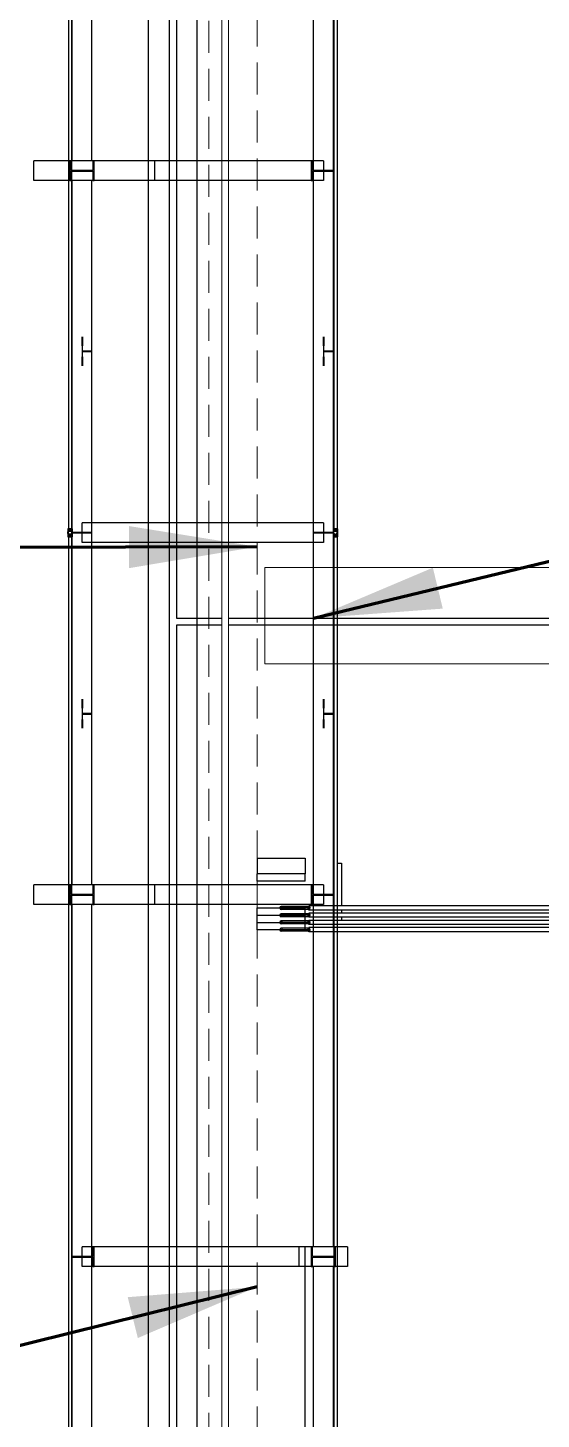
# Model space of a CAD drawing. Header units: inches. Extents: x 19 to 1016051, y 34 to 210034.
# Drawn here: x 873159 to 885191, y 87222 to 119834 of the extents above; entities that cross this region are included whole.
import ezdxf

# ---------------------------------------------------------------- set-up
doc = ezdxf.new("R2010")
doc.units = ezdxf.units.IN
doc.header["$MEASUREMENT"] = 0
doc.linetypes.add('CABLETRAYLAYOUT-EMBED 2_DWG$0$HIDDEN2', pattern=[0.1875, 0.125, -0.0625])
for name, color, linetype in [('_Auto', 7, 'Continuous'), ('CABLE TRAY POWER', 3, 'Continuous'), ('CABLEROUTEPROGRESSUNIT-EMBED 1_DWG$0$DwgTemplate', 7, 'Continuous'), ('cables', 7, 'Continuous')]:
    doc.layers.add(name, color=color, linetype=linetype)
for name, color, linetype, lineweight in [('Background Stuff', 252, 'Continuous', 5), ('Cable Tray Instruments', 7, 'Continuous', 13), ('Cable Trench', 7, 'Continuous', 13)]:
    doc.layers.add(name, color=color, linetype=linetype, lineweight=lineweight)
doc.styles.get("Standard").update_dxf_attribs({"font": 'arial.ttf'})
doc.dimstyles.new('ANSI_L', dxfattribs={"dimtxt": 0.18, "dimasz": 0.18, "dimexe": 0.18, "dimexo": 0.0625, "dimgap": 0.09, "dimtad": 0, "dimtih": 1, "dimtoh": 1, "dimdec": 4, "dimzin": 0, "dimdsep": 46, "dimtxsty": 'Standard', "dimcen": 0.09, "dimadec": 0, "dimazin": 0, "dimtfac": 1, "dimtdec": 4, "dimtofl": 0, "dimtmove": 0, "dimatfit": 3, "dimfxl": 1, "dimtolj": 1, "dimtzin": 0, "dimarcsym": 0})

msp = doc.modelspace()

# ---------------------------------------------------------------- linework, layer by layer
at = {"layer": 'Background Stuff', "color": 2}
msp.add_line((878718, 104925), (878718, 107187), dxfattribs=at)
at = {"layer": 'Cable Tray Instruments', "color": 3, "ltscale": 6000}
msp.add_lwpolyline([(875985, 48373), (875985, 167394), (877117, 167394), (877117, 48373)], dxfattribs=at)
at = {"layer": 'Cable Tray Instruments', "color": 6, "linetype": 'CABLETRAYLAYOUT-EMBED 2_DWG$0$HIDDEN2', "ltscale": 6000}
msp.add_lwpolyline([(878531, 48373), (877399, 48373), (877399, 167394), (878531, 167394)], close=True, dxfattribs=at)
at = {"layer": 'Cable Tray Instruments'}
msp.add_lwpolyline([(877865, 167259), (877865, 48131), (877703, 48131), (877704, 167259)], dxfattribs=at)
at = {"layer": 'CABLE TRAY POWER', "color": 3, "ltscale": 6000}
msp.add_lwpolyline([(875985, 167394), (877117, 167394), (877117, 46701), (875985, 46701)], close=True, dxfattribs=at)
at = {"layer": 'Cable Trench', "color": 2, "linetype": 'Continuous'}
for points in [[(924289, 107187), (878718, 107187)], [(878718, 104925), (924289, 104925)]]:
    msp.add_lwpolyline(points, dxfattribs=at)
at = {"layer": 'CABLEROUTEPROGRESSUNIT-EMBED 1_DWG$0$DwgTemplate', "color": 9, "linetype": 'Continuous', "lineweight": 25}
for p, q in [((874663, 116719), (874663, 124970)), ((879853, 116485), (879853, 124970)), ((874196, 116719), (874196, 122047)), ((880320, 116485), (880320, 122047)), ((876127, 116719), (873298, 116719)), ((873298, 116252), (873298, 116719)), ((874174, 116719), (874145, 116719)), ((874145, 116719), (874145, 116252)), ((874174, 116494), (874174, 116719)), ((874686, 116494), (874174, 116494)), ((874174, 116476), (874686, 116476)), ((874174, 116252), (874174, 116476)), ((874686, 116719), (874686, 116494)), ((874715, 116719), (874686, 116719)), ((874686, 116476), (874686, 116252)), ((874715, 116252), (874715, 116719)), ((876127, 116719), (876127, 116252)), ((880086, 116719), (876127, 116719)), ((879801, 116719), (879801, 116252)), ((879830, 116719), (879801, 116719)), ((879830, 116494), (879830, 116719)), ((880331, 116494), (879830, 116494)), ((879830, 116252), (879830, 116476)), ((879830, 116476), (880331, 116476)), ((880320, 116485), (879853, 116485)), ((879853, 108009), (879853, 116485)), ((879853, 116485), (880320, 116485)), ((880086, 116719), (880086, 116252)), ((880320, 108095), (880320, 116485)), ((876127, 116252), (873298, 116252)), ((874145, 116252), (874174, 116252)), ((874196, 108095), (874196, 116252)), ((874663, 108009), (874663, 116252)), ((874686, 116252), (874715, 116252)), ((880086, 116252), (876127, 116252)), ((879801, 116252), (879830, 116252)), ((874430, 112384), (874430, 112592)), ((874441, 112592), (874441, 112384)), ((880086, 112384), (880086, 112592)), ((880098, 112592), (880098, 112384)), ((874441, 112384), (874430, 112384)), ((874430, 112384), (874430, 112252)), ((874430, 112252), (874642, 112252)), ((874430, 112252), (874430, 112119)), ((874642, 112252), (874430, 112252)), ((874441, 112259), (874441, 112384)), ((874642, 112259), (874441, 112259)), ((874441, 112119), (874441, 112245)), ((874441, 112245), (874642, 112245)), ((874642, 112259), (874642, 112270)), ((874642, 112252), (874642, 112259)), ((874642, 112245), (874642, 112252)), ((874642, 112233), (874642, 112245)), ((880086, 112384), (880086, 112252)), ((880098, 112384), (880086, 112384)), ((880298, 112252), (880086, 112252)), ((880086, 112252), (880086, 112119)), ((880086, 112252), (880298, 112252)), ((880098, 112259), (880098, 112384)), ((880298, 112259), (880098, 112259)), ((880098, 112119), (880098, 112245)), ((880098, 112245), (880298, 112245)), ((880298, 112259), (880298, 112270)), ((880298, 112252), (880298, 112259)), ((880298, 112245), (880298, 112252)), ((880298, 112233), (880298, 112245)), ((874430, 111912), (874430, 112119)), ((874430, 112119), (874441, 112119)), ((874441, 112119), (874441, 111912)), ((880086, 111912), (880086, 112119)), ((880086, 112119), (880098, 112119)), ((880098, 112119), (880098, 111912)), ((874663, 108009), (874197, 108009)), ((874197, 108000), (874663, 108000)), ((880086, 108234), (874430, 108234)), ((874430, 107767), (874430, 108234)), ((874663, 99749), (874663, 108000)), ((880319, 108009), (879853, 108009)), ((879853, 108000), (880319, 108000)), ((879853, 99515), (879853, 108000)), ((880086, 108234), (880086, 107767)), ((880098, 108009), (880098, 108009)), ((880098, 108009), (880098, 108000)), ((880298, 108009), (880298, 108009)), ((880298, 108000), (880298, 108009)), ((874196, 99749), (874196, 107906)), ((880086, 107767), (874430, 107767)), ((880320, 99515), (880320, 107906)), ((874430, 103890), (874430, 104098)), ((874441, 104098), (874441, 103890)), ((880086, 103890), (880086, 104098)), ((880098, 104098), (880098, 103890)), ((874430, 103890), (874430, 103758)), ((874441, 103890), (874430, 103890)), ((874430, 103758), (874642, 103758)), ((874642, 103758), (874430, 103758)), ((874430, 103758), (874430, 103625)), ((874441, 103765), (874441, 103890)), ((874642, 103765), (874441, 103765)), ((874441, 103625), (874441, 103751)), ((874441, 103751), (874642, 103751)), ((874642, 103765), (874642, 103776)), ((874642, 103758), (874642, 103765)), ((874642, 103751), (874642, 103758)), ((874642, 103740), (874642, 103751)), ((880098, 103890), (880086, 103890)), ((880086, 103890), (880086, 103758)), ((880086, 103758), (880086, 103625)), ((880298, 103758), (880086, 103758)), ((880086, 103758), (880298, 103758)), ((880098, 103765), (880098, 103890)), ((880298, 103765), (880098, 103765)), ((880098, 103625), (880098, 103751)), ((880098, 103751), (880298, 103751)), ((880298, 103765), (880298, 103776)), ((880298, 103758), (880298, 103765)), ((880298, 103751), (880298, 103758)), ((880298, 103740), (880298, 103751)), ((874430, 103625), (874441, 103625)), ((874430, 103418), (874430, 103625)), ((874441, 103625), (874441, 103418)), ((880086, 103625), (880098, 103625)), ((880086, 103418), (880086, 103625)), ((880098, 103625), (880098, 103418)), ((880407, 100256), (880515, 100256)), ((880515, 100256), (880515, 99252)), ((876127, 99749), (873298, 99749)), ((873298, 99282), (873298, 99749)), ((874174, 99749), (874145, 99749)), ((874145, 99749), (874145, 99282)), ((874174, 99524), (874174, 99749)), ((874686, 99524), (874174, 99524)), ((874174, 99507), (874686, 99507)), ((874174, 99282), (874174, 99507)), ((874686, 99749), (874686, 99524)), ((874715, 99749), (874686, 99749)), ((874686, 99507), (874686, 99282)), ((874715, 99282), (874715, 99749)), ((876127, 99749), (876127, 99282)), ((880086, 99749), (876127, 99749)), ((879830, 99749), (879801, 99749)), ((879801, 99749), (879801, 99282)), ((879830, 99524), (879830, 99749)), ((880331, 99524), (879830, 99524)), ((879830, 99507), (880331, 99507)), ((879830, 99282), (879830, 99507)), ((880320, 99515), (879853, 99515)), ((879853, 99515), (880320, 99515)), ((879853, 91264), (879853, 99515)), ((880086, 99749), (880086, 99282)), ((880320, 91264), (880320, 99515)), ((876127, 99282), (873298, 99282)), ((874145, 99282), (874174, 99282)), ((874196, 91039), (874196, 99282)), ((874663, 91039), (874663, 99282)), ((874686, 99282), (874715, 99282)), ((880086, 99282), (876127, 99282)), ((879801, 99282), (879830, 99282)), ((880515, 99156), (880515, 99083)), ((880515, 98987), (880515, 98913)), ((874686, 91039), (874185, 91039)), ((874185, 91022), (874686, 91022)), ((874663, 91039), (874196, 91039)), ((874196, 84620), (874196, 91031)), ((874196, 91031), (874663, 91031)), ((879521, 91264), (874430, 91264)), ((874430, 90797), (874430, 91264)), ((874663, 82779), (874663, 91031)), ((874715, 91264), (874686, 91264)), ((874686, 91264), (874686, 91039)), ((874686, 91022), (874686, 90797)), ((874715, 90797), (874715, 91264)), ((880652, 91264), (879521, 91264)), ((879521, 90797), (879521, 91264)), ((879801, 91264), (879801, 90797)), ((879830, 91264), (879801, 91264)), ((879830, 91039), (879830, 91264)), ((880342, 91039), (879830, 91039)), ((879830, 91022), (880342, 91022)), ((879830, 90797), (879830, 91022)), ((880342, 91264), (880342, 91039)), ((880371, 91264), (880342, 91264)), ((880342, 91022), (880342, 90797)), ((880371, 90797), (880371, 91264)), ((880652, 91264), (880652, 90797)), ((879521, 90797), (874430, 90797)), ((874686, 90797), (874715, 90797)), ((880652, 90797), (879521, 90797)), ((879801, 90797), (879830, 90797)), ((879853, 82779), (879853, 90797)), ((880320, 84620), (880320, 90797)), ((880342, 90797), (880371, 90797))]:
    msp.add_line(p, q, dxfattribs=at)
at = {"layer": 'CABLEROUTEPROGRESSUNIT-EMBED 1_DWG$0$DwgTemplate', "color": 3, "linetype": 'Continuous'}
for p, q in [((874109, 122047), (874109, 116719)), ((874185, 122047), (874185, 116719)), ((880331, 122047), (880331, 108095)), ((880407, 122047), (880407, 108095)), ((874109, 116719), (874109, 116252)), ((874185, 116719), (874185, 116252)), ((874109, 116252), (874109, 108095)), ((874185, 116252), (874185, 108095)), ((874147, 108095), (874097, 108095)), ((874097, 108095), (874197, 108095)), ((874097, 108095), (874097, 107906)), ((874109, 108095), (874109, 108054)), ((874147, 108054), (874109, 108054)), ((874109, 108054), (874185, 108054)), ((874109, 108054), (874185, 108054)), ((874185, 108054), (874109, 108054)), ((874185, 107946), (874109, 107946)), ((874109, 107946), (874147, 107946)), ((874109, 107946), (874185, 107946)), ((874185, 107946), (874109, 107946)), ((874109, 107946), (874109, 107906)), ((874197, 108095), (874147, 108095)), ((874185, 108054), (874147, 108054)), ((874147, 107946), (874185, 107946)), ((874185, 108095), (874185, 108054)), ((874185, 107946), (874185, 107906)), ((874197, 108095), (874197, 107906)), ((880369, 108095), (880319, 108095)), ((880319, 108095), (880419, 108095)), ((880319, 108095), (880319, 107906)), ((880331, 108095), (880331, 108054)), ((880331, 108054), (880407, 108054)), ((880407, 108054), (880331, 108054)), ((880369, 108054), (880331, 108054)), ((880331, 108054), (880407, 108054)), ((880407, 107946), (880331, 107946)), ((880331, 107946), (880369, 107946)), ((880331, 107946), (880407, 107946)), ((880407, 107946), (880331, 107946)), ((880331, 107946), (880331, 107906)), ((880419, 108095), (880369, 108095)), ((880407, 108054), (880369, 108054)), ((880369, 107946), (880407, 107946)), ((880407, 108095), (880407, 108054)), ((880407, 107946), (880407, 107906)), ((880419, 108095), (880419, 107906)), ((874147, 107906), (874097, 107906)), ((874097, 107906), (874197, 107906)), ((874109, 107906), (874109, 99749)), ((874197, 107906), (874147, 107906)), ((874185, 107906), (874185, 99749)), ((880369, 107906), (880319, 107906)), ((880319, 107906), (880419, 107906)), ((880331, 107906), (880331, 91264)), ((880419, 107906), (880369, 107906)), ((880407, 107906), (880407, 91264)), ((878531, 100368), (878531, 100002)), ((878531, 100368), (878531, 100002)), ((878531, 100368), (879662, 100368)), ((879662, 100368), (879662, 100002)), ((879662, 100368), (879662, 100002)), ((878531, 99835), (878531, 100002)), ((878531, 99835), (878531, 100002)), ((879662, 100002), (878531, 100002)), ((879662, 99835), (878531, 99835)), ((879662, 99835), (879662, 100002)), ((879662, 99835), (879662, 100002)), ((874109, 99749), (874109, 99282)), ((874185, 99749), (874185, 99282)), ((874109, 99282), (874109, 84620)), ((874185, 99282), (874185, 84620)), ((878531, 99035), (878531, 99204)), ((878531, 99035), (878531, 99204)), ((878531, 99204), (879662, 99204)), ((879125, 99204), (879068, 99204)), ((879125, 99204), (879068, 99204)), ((879246, 99240), (879096, 99240)), ((879247, 99240), (879096, 99240)), ((879246, 99169), (879096, 99169)), ((879247, 99169), (879096, 99169)), ((879290, 99204), (879125, 99204)), ((879290, 99204), (879125, 99204)), ((879718, 99204), (879125, 99204)), ((879718, 99204), (879125, 99204)), ((879662, 99240), (879246, 99240)), ((879662, 99169), (879246, 99169)), ((879662, 99240), (879247, 99240)), ((879662, 99169), (879247, 99169)), ((879662, 99204), (879290, 99204)), ((879662, 99204), (879290, 99204)), ((879747, 99240), (879662, 99240)), ((879747, 99240), (879662, 99240)), ((879662, 99035), (879662, 99204)), ((879662, 99035), (879662, 99204)), ((879756, 99204), (879662, 99204)), ((879756, 99204), (879662, 99204)), ((879747, 99169), (879662, 99169)), ((879747, 99169), (879662, 99169)), ((879747, 99231), (879747, 99252)), ((879747, 99252), (879747, 99156)), ((879853, 99252), (879747, 99252)), ((879747, 99240), (879747, 99240)), ((879747, 99204), (879747, 99231)), ((879747, 99178), (879747, 99204)), ((879747, 99204), (879747, 99204)), ((879747, 99156), (879747, 99178)), ((879747, 99169), (879747, 99169)), ((879853, 99156), (879747, 99156)), ((879776, 99204), (879756, 99204)), ((879776, 99204), (879756, 99204)), ((880320, 99252), (879853, 99252)), ((880320, 99156), (879853, 99156)), ((880331, 99252), (880320, 99252)), ((880331, 99156), (880320, 99156)), ((880407, 99252), (880331, 99252)), ((880407, 99156), (880331, 99156)), ((910205, 99252), (880407, 99252)), ((910205, 99156), (880407, 99156)), ((878531, 98865), (878531, 99035)), ((878531, 98865), (878531, 99035)), ((878531, 99035), (879662, 99035)), ((878531, 98865), (879662, 98865)), ((878531, 98695), (878531, 98865)), ((878531, 98695), (878531, 98865)), ((879125, 99035), (879068, 99035)), ((879125, 99035), (879068, 99035)), ((879125, 98865), (879068, 98865)), ((879125, 98865), (879068, 98865)), ((879246, 99070), (879096, 99070)), ((879247, 99070), (879096, 99070)), ((879246, 98999), (879096, 98999)), ((879247, 98999), (879096, 98999)), ((879247, 98900), (879096, 98900)), ((879246, 98900), (879096, 98900)), ((879246, 98830), (879096, 98830)), ((879247, 98830), (879096, 98830)), ((879290, 99035), (879125, 99035)), ((879290, 99035), (879125, 99035)), ((879718, 99035), (879125, 99035)), ((879718, 99035), (879125, 99035)), ((879718, 98865), (879125, 98865)), ((879290, 98865), (879125, 98865)), ((879290, 98865), (879125, 98865)), ((879718, 98865), (879125, 98865)), ((879662, 99070), (879246, 99070)), ((879662, 98999), (879246, 98999)), ((879662, 98900), (879246, 98900)), ((879662, 98830), (879246, 98830)), ((879662, 99070), (879247, 99070)), ((879662, 98999), (879247, 98999)), ((879662, 98900), (879247, 98900)), ((879662, 98830), (879247, 98830)), ((879662, 99035), (879290, 99035)), ((879662, 99035), (879290, 99035)), ((879662, 98865), (879290, 98865)), ((879662, 98865), (879290, 98865)), ((879747, 99070), (879662, 99070)), ((879747, 99070), (879662, 99070)), ((879662, 98865), (879662, 99035)), ((879662, 98865), (879662, 99035)), ((879756, 99035), (879662, 99035)), ((879756, 99035), (879662, 99035)), ((879747, 98999), (879662, 98999)), ((879747, 98999), (879662, 98999)), ((879747, 98900), (879662, 98900)), ((879747, 98900), (879662, 98900)), ((879756, 98865), (879662, 98865)), ((879756, 98865), (879662, 98865)), ((879662, 98695), (879662, 98865)), ((879662, 98695), (879662, 98865)), ((879747, 98830), (879662, 98830)), ((879747, 98830), (879662, 98830)), ((879747, 99062), (879747, 99083)), ((879747, 99083), (879747, 98987)), ((879853, 99083), (879747, 99083)), ((879747, 99070), (879747, 99070)), ((879747, 99035), (879747, 99062)), ((879747, 99008), (879747, 99035)), ((879747, 99035), (879747, 99035)), ((879747, 98987), (879747, 99008)), ((879747, 98999), (879747, 98999)), ((879853, 98987), (879747, 98987)), ((879747, 98892), (879747, 98913)), ((879747, 98913), (879747, 98817)), ((879853, 98913), (879747, 98913)), ((879747, 98900), (879747, 98900)), ((879747, 98865), (879747, 98892)), ((879747, 98838), (879747, 98865)), ((879747, 98865), (879747, 98865)), ((879747, 98817), (879747, 98838)), ((879747, 98830), (879747, 98830)), ((879853, 98817), (879747, 98817)), ((879776, 99035), (879756, 99035)), ((879776, 99035), (879756, 99035)), ((879776, 98865), (879756, 98865)), ((879776, 98865), (879756, 98865)), ((880320, 99083), (879853, 99083)), ((880320, 98987), (879853, 98987)), ((880320, 98913), (879853, 98913)), ((880320, 98817), (879853, 98817)), ((880331, 99083), (880320, 99083)), ((880331, 98987), (880320, 98987)), ((880331, 98913), (880320, 98913)), ((880331, 98817), (880320, 98817)), ((880407, 99083), (880331, 99083)), ((880407, 98987), (880331, 98987)), ((880407, 98913), (880331, 98913)), ((880407, 98817), (880331, 98817)), ((910205, 99083), (880407, 99083)), ((910205, 98987), (880407, 98987)), ((903561, 98913), (880407, 98913)), ((903561, 98817), (880407, 98817)), ((879662, 98695), (878531, 98695)), ((879125, 98695), (879068, 98695)), ((879125, 98695), (879068, 98695)), ((879246, 98731), (879096, 98731)), ((879247, 98731), (879096, 98731)), ((879247, 98660), (879096, 98660)), ((879246, 98660), (879096, 98660)), ((879718, 98695), (879125, 98695)), ((879718, 98695), (879125, 98695)), ((879290, 98695), (879125, 98695)), ((879290, 98695), (879125, 98695)), ((879662, 98731), (879246, 98731)), ((879662, 98660), (879246, 98660)), ((879662, 98731), (879247, 98731)), ((879662, 98660), (879247, 98660)), ((879662, 98695), (879290, 98695)), ((879662, 98695), (879290, 98695)), ((879747, 98731), (879662, 98731)), ((879747, 98731), (879662, 98731)), ((879756, 98695), (879662, 98695)), ((879756, 98695), (879662, 98695)), ((879747, 98660), (879662, 98660)), ((879747, 98660), (879662, 98660)), ((879747, 98722), (879747, 98743)), ((879747, 98743), (879747, 98647)), ((879853, 98743), (879747, 98743)), ((879747, 98731), (879747, 98731)), ((879747, 98695), (879747, 98722)), ((879747, 98668), (879747, 98695)), ((879747, 98695), (879747, 98695)), ((879747, 98647), (879747, 98668)), ((879747, 98660), (879747, 98660)), ((879853, 98647), (879747, 98647)), ((879776, 98695), (879756, 98695)), ((879776, 98695), (879756, 98695)), ((880320, 98743), (879853, 98743)), ((880320, 98647), (879853, 98647)), ((880331, 98743), (880320, 98743)), ((880331, 98647), (880320, 98647)), ((880407, 98743), (880331, 98743)), ((880407, 98647), (880331, 98647)), ((895076, 98743), (880407, 98743)), ((895076, 98647), (880407, 98647)), ((879662, 90797), (879662, 91264)), ((880331, 91264), (880331, 90797)), ((880407, 91264), (880407, 90797)), ((879662, 82779), (879662, 90797)), ((880331, 90797), (880331, 84620)), ((880407, 90797), (880407, 84620))]:
    msp.add_line(p, q, dxfattribs=at)
for centre, radius in [((874147, 108000), 50.3), ((874147, 108000), 50.3), ((874147, 108000), 37.8), ((874147, 108000), 37.8), ((874147, 108000), 37.8), ((880369, 108000), 50.3), ((880369, 108000), 50.3), ((880369, 108000), 37.8), ((880369, 108000), 37.8), ((880369, 108000), 37.8)]:
    msp.add_circle(centre, radius, dxfattribs=at)
for centre, major_axis, start_param, end_param in [((879096, 99204), (0, 35.3), 0, 1.570796), ((879096, 99204), (0, -35.3), 4.712389, 6.283185), ((879096, 99204), (0, 35.3), 4.712389, 6.283185), ((879096, 99204), (0, -35.3), 0, 1.570796), ((879747, 99204), (0, 35.3), 0, 1.570796), ((879747, 99204), (0, -35.3), 4.712389, 6.283185), ((879747, 99204), (0, 35.3), 4.712389, 6.283185), ((879747, 99204), (0, -35.3), 0, 1.570796), ((879096, 99035), (0, 35.3), 0, 1.570796), ((879096, 99035), (0, -35.3), 4.712389, 6.283185), ((879096, 98865), (0, 35.3), 0, 1.570796), ((879096, 98865), (0, -35.3), 4.712389, 6.283185), ((879096, 99035), (0, 35.3), 4.712389, 6.283185), ((879096, 99035), (0, -35.3), 0, 1.570796), ((879096, 98865), (0, 35.3), 4.712389, 6.283185), ((879096, 98865), (0, -35.3), 0, 1.570796), ((879747, 99035), (0, 35.3), 0, 1.570796), ((879747, 99035), (0, -35.3), 4.712389, 6.283185), ((879747, 98865), (0, 35.3), 0, 1.570796), ((879747, 98865), (0, -35.3), 4.712389, 6.283185), ((879747, 99035), (0, 35.3), 4.712389, 6.283185), ((879747, 99035), (0, -35.3), 0, 1.570796), ((879747, 98865), (0, 35.3), 4.712389, 6.283185), ((879747, 98865), (0, -35.3), 0, 1.570796), ((879096, 98695), (0, 35.3), 0, 1.570796), ((879096, 98695), (0, -35.3), 4.712389, 6.283185), ((879096, 98695), (0, 35.3), 4.712389, 6.283185), ((879096, 98695), (0, -35.3), 0, 1.570796), ((879747, 98695), (0, 35.3), 0, 1.570796), ((879747, 98695), (0, -35.3), 4.712389, 6.283185), ((879747, 98695), (0, 35.3), 4.712389, 6.283185), ((879747, 98695), (0, -35.3), 0, 1.570796)]:
    msp.add_ellipse(centre, major_axis=major_axis, ratio=0.816271, start_param=start_param, end_param=end_param, dxfattribs=at)
at = {"layer": 'cables'}
for points in [[(876641, 105834), (876641, 46373), (876479, 46373), (876480, 167259)], [(876641, 167259), (876641, 105995)], [(876641, 105995), (877704, 105995)], [(877865, 105995), (924289, 105995)], [(877704, 105834), (876641, 105834)], [(924289, 105834), (877865, 105834)]]:
    msp.add_lwpolyline(points, dxfattribs=at)

# ---------------------------------------------------------------- leaders
at = {"layer": '_Auto', "color": 136, "linetype": 'Continuous'}
for points in [[(879853, 105995), (894282, 109486), (900683, 109486)], [(878531, 107671), (860407, 107624)], [(878531, 90324), (837610, 80192), (832222, 80192)]]:
    msp.add_leader(points, dimstyle='ANSI_L', override={"dimscale": 1, "dimtxt": 3.175, "dimasz": 3000, "dimgap": 1.5875, "dimtad": 0, "dimlwd": 65535}, dxfattribs=at)

doc.saveas('drawing.dxf')
